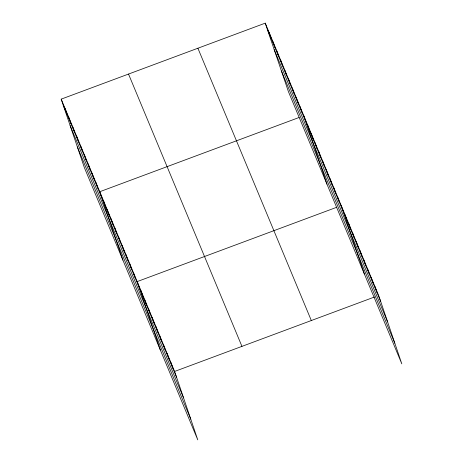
<?xml version="1.0" encoding="UTF-8"?>
<svg xmlns="http://www.w3.org/2000/svg" width="463" height="463" viewBox="0 0 463 463"><rect width="100%" height="100%" fill="white"/><g stroke="black" fill="none" stroke-linecap="round" stroke-linejoin="round"><path stroke-width="0.69" d="M61.191 99.14L174.615 371.448L197.765 439.85L84.341 167.542L61.191 99.14L265.235 23.15L378.659 295.458L401.809 363.86L288.385 91.552L265.235 23.15M299.086 117.492L99.753 191.728L122.909 260.125M336.514 207.355L137.181 281.591L160.337 349.987M174.615 371.448L374.619 296.962M267.197 28.955L380.621 301.263M274.189 49.61L387.612 321.918M281.394 70.891L394.817 343.199M197.898 48.227L311.321 320.535M128.523 74.063L241.946 346.37M63.153 104.945L176.577 377.252M70.144 125.6L183.568 397.908M77.35 146.887L190.773 419.194M374.914 286.47L376.876 292.275M371.17 277.487L373.137 283.287M367.425 268.499L369.393 274.304M363.686 259.511L365.648 265.316M359.942 250.529L361.904 256.328M356.197 241.541L358.165 247.346M352.459 232.553L354.421 238.358M348.714 223.571L350.676 229.37M344.97 214.583L346.932 220.382M341.225 205.595L364.381 273.998M337.486 196.613L339.448 202.412M333.742 187.625L335.704 193.424M329.997 178.637L331.965 184.442M326.259 169.649L328.221 175.454M322.514 160.667L324.476 166.466M318.77 151.679L320.732 157.484M315.025 142.691L316.993 148.496M311.286 133.709L313.248 139.508M307.542 124.721L309.504 130.525M303.797 115.733L326.953 184.135M299.943 106.478L301.905 112.278M296.089 97.218L298.05 103.017M292.228 87.958L294.196 93.763M288.374 78.698L290.336 84.503M284.519 69.444L286.481 75.243M280.659 60.184L282.627 65.989M276.805 50.924L278.767 56.729M272.95 41.664L274.912 47.469M269.09 32.41L271.058 38.209M170.87 362.465L172.832 368.264M167.126 353.477L169.093 359.282M163.387 344.489L165.349 350.294M159.642 335.507L161.604 341.306M155.898 326.519L157.86 332.324M152.153 317.531L154.121 323.336M148.415 308.549L150.377 314.348M144.67 299.561L146.632 305.366M140.926 290.573L142.893 296.378M133.442 272.603L135.404 278.402M129.698 263.615L131.66 269.42M125.953 254.633L127.921 260.432M122.215 245.645L124.177 251.444M118.47 236.657L120.432 242.462M114.726 227.669L116.688 233.474M110.981 218.686L112.949 224.486M107.242 209.698L109.204 215.503M103.498 200.71L105.46 206.515M95.899 182.468L97.861 188.273M92.044 173.208L94.006 179.013M88.184 163.954L90.152 169.753M84.33 154.694L86.292 160.493M80.475 145.434L82.437 151.239M76.615 136.174L78.583 141.979M72.76 126.92L74.722 132.719M68.906 117.66L70.868 123.459M65.046 108.4L67.013 114.205"/></g></svg>
